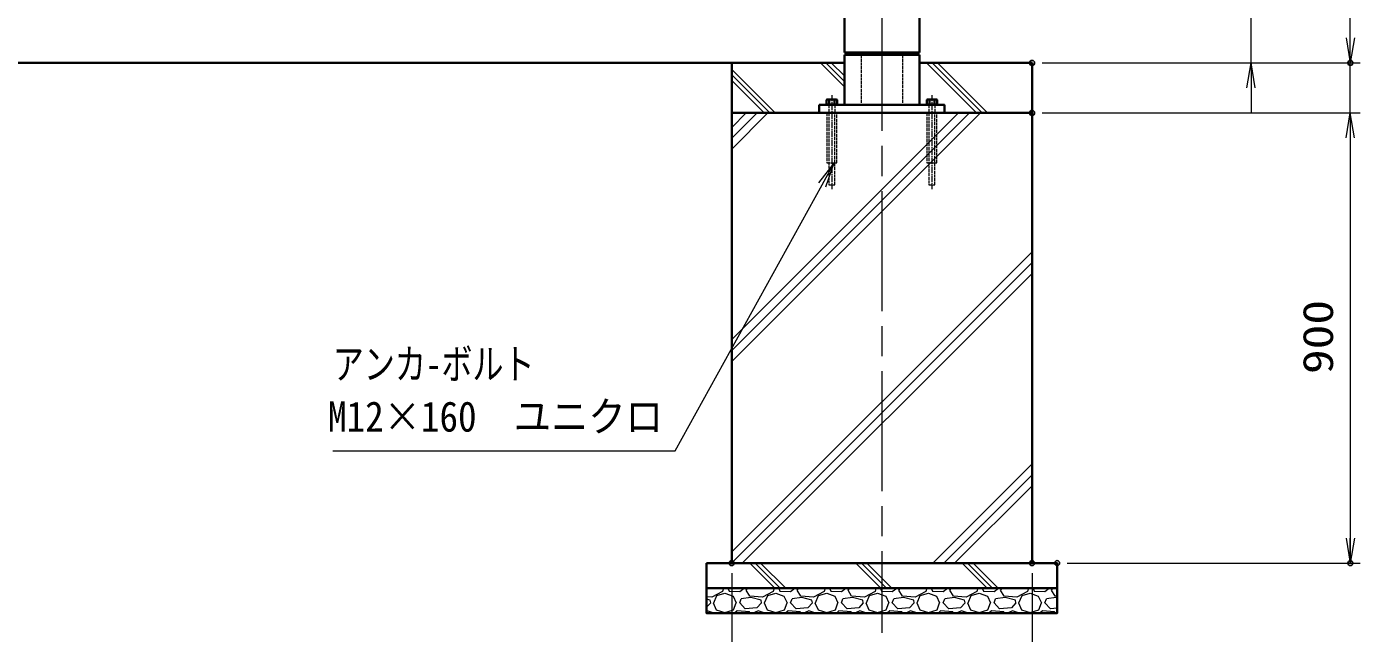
# Model space of a CAD drawing. Units: millimetres at full size; details may follow other scales. Extents: x -5940 to 5940, y -4200 to 4200.
# Drawn here: x -738 to 1925, y -2447 to -1234 of the extents above; entities that cross this region are included whole.
import ezdxf
from ezdxf.enums import TextEntityAlignment as Align

# ---------------------------------------------------------------- set-up
doc = ezdxf.new("R2010")
doc.units = ezdxf.units.MM
doc.header["$LTSCALE"] = 20
doc.header["$PDMODE"] = 32
doc.header["$PDSIZE"] = 10
doc.linetypes.add('DASHED', pattern=[7.5, 6, -1.5])
doc.linetypes.add('USER1', pattern=[18, 12, -1.5, 3, -1.5])
for name, color, linetype, lineweight in [('0-1_外形線', 7, 'Continuous', 35), ('0-2_軸線', 200, 'USER1', 15), ('0-4_細線', 2, 'Continuous', 35), ('0-5_寸法線', 4, 'Continuous', 18), ('0-6_0', 7, 'Continuous', 18), ('0-8_隠れ線', 140, 'DASHED', 18), ('0-A_ハッチング', 253, 'Continuous', 13)]:
    doc.layers.add(name, color=color, linetype=linetype, lineweight=lineweight)
doc.layers.add('0-7_Defpoints', color=7, linetype='Continuous')
doc.styles.add('ＭＳ ゴシック', font='')
doc.styles.get('ＭＳ ゴシック').set_extended_font_data('MS Gothic')

# ---------------------------------------------------------------- blocks, each defined once
blk = doc.blocks.new('_Open')
at = {"layer": '0-6_0'}
blk.add_line((-20, 3.333), (0, 0), dxfattribs=at)
blk.add_lwpolyline([(-20, -3.333), (0, 0), (-20, 0)], dxfattribs=at)
blk = doc.blocks.new('S30')
at = {"layer": '0-5_寸法線'}
for points in [[(-4746943.7, 57950041.1), (-4733261.3, 57950041.1), (-4727393.5, 57960668.7), (-4726910.1, 57961544.1)], [(-4727247.6, 57960588.1), (-4726910.1, 57961544.1), (-4727539.4, 57960749.2)]]:
    blk.add_lwpolyline(points, dxfattribs=at)
at = {"layer": '0-5_寸法線', "color": 254, "style": 'ＭＳ ゴシック'}
for s, width, p in [('アンカ-ボルト', 0.75, (-4746943.7, 57952537.9)), ('M12×160\u3000ユニクロ', 0.9, (-4747135.7, 57950437.9))]:
    blk.add_text(s, height=1212, dxfattribs=dict(at, width=width)).set_placement(p, align=Align.BOTTOM_LEFT)
blk = doc.blocks.new('PROFSP005ACXU6')
at = {"layer": '0-1_外形線'}
for p, q in [((12, 166), (12, 0)), ((199.9, 103.9), (12, 103.9)), ((12, -166), (12, 0)), ((216, 0), (216, 180)), ((199.9, -103.9), (12, -103.9))]:
    blk.add_line(p, q, dxfattribs=at)
for points in [[(108, 207.8), (12, 207.8), (12, 166), (0, 166), (0, 0)], [(108, -207.8), (12, -207.8), (12, -166), (0, -166), (0, 0)], [(216, 180), (199.9, 207.8), (108, 207.8)], [(216, 0), (216, -180), (199.9, -207.8), (108, -207.8)]]:
    blk.add_lwpolyline(points, dxfattribs=at)
for centre, radius, start, end in [((124, 155.9), 92, 325.61587, 34.38413), ((-127.9, 0), 343.9, 342.41211, 17.58789), ((124, -155.9), 92, 325.61587, 34.38413)]:
    blk.add_arc(centre, radius, start, end, dxfattribs=at)
blk = doc.blocks.new('A$C7A822601')
at = {"layer": '0-6_0', "rotation": 90}
blk.add_blockref('PROFSP005ACXU6', (0, 0), dxfattribs=at)
blk = doc.blocks.new('A$C6D307EEA')
at = {"layer": '0-1_外形線'}
for p, q in [((-1500, 4000), (-1500, 2420)), ((-1500, 4000), (1500, 4000)), ((1500, 4000), (1500, 2420)), ((1500, 2420), (-1500, 2420)), ((1500, 2320), (-1500, 2320)), ((-1500, 2320), (-1500, 320)), ((1500, 2320), (1500, 320))]:
    blk.add_line(p, q, dxfattribs=at)
blk.add_lwpolyline([(-2500, 320), (2500, 320), (2500, 0), (-2500, 0)], close=True, dxfattribs=at)
at = {"layer": '0-2_軸線'}
for p, q in [((-2000, 706.8), (-2000, -3050.8)), ((2000, 706.8), (2000, -3050.8))]:
    blk.add_line(p, q, dxfattribs=at)
at = {"layer": '0-4_細線'}
for p, q in [((-826, 2420), (-826, 2320)), ((826, 2420), (826, 2320))]:
    blk.add_line(p, q, dxfattribs=at)
at = {"layer": '0-8_隠れ線'}
for p, q in [((-826, 2320), (-826, 320)), ((826, 2320), (826, 320)), ((-2120, 320), (-2120, 0)), ((-2120, 0), (-2120, -2880)), ((-1880, 320), (-1880, 0)), ((-1880, -2880), (-1880, 0)), ((1800, 0), (1800, -2000)), ((1880, 320), (1880, 0)), ((2120, 320), (2120, 0)), ((2120, -2880), (2120, 0)), ((2200, -2000), (2200, 0)), ((1800, -2000), (2200, -2000)), ((-2120, -2880), (-1880, -2880))]:
    blk.add_line(p, q, dxfattribs=at)
for points in [[(-2200, 0), (-2200, -2000), (-1800, -2000), (-1800, 0)], [(1880, 0), (1880, -2880), (2120, -2880)]]:
    blk.add_lwpolyline(points, dxfattribs=at)
at = {"layer": '0-4_細線'}
for p in [(-2000, 320), (2000, 320)]:
    blk.add_blockref('A$C7A822601', p, dxfattribs=at)

msp = doc.modelspace()

# ---------------------------------------------------------------- linework, layer by layer
at = {"layer": '0-1_外形線'}
msp.add_line((-3730.36, -1306.26), (669.64, -1306.26), dxfattribs=at)
msp.add_lwpolyline([(894.64, -1306.26), (669.64, -1306.26), (669.64, -1406.26), (1269.64, -1406.26), (1269.64, -1306.26), (1044.64, -1306.26)], dxfattribs=at)
for points in [[(669.64, -1406.26), (1269.64, -1406.26), (1269.64, -2306.26), (669.64, -2306.26)], [(619.64, -2306.26), (1319.64, -2306.26), (1319.64, -2356.26), (619.64, -2356.26)], [(1319.64, -2356.26), (619.64, -2356.26), (619.64, -2406.26), (1319.64, -2406.26)]]:
    msp.add_lwpolyline(points, close=True, dxfattribs=at)
at = {"layer": '0-2_軸線'}
msp.add_line((969.64, 237.66), (969.64, -2445.62), dxfattribs=at)
msp.add_line((969.64, 237.66), (969.64, -2445.62), dxfattribs=at)
at = {"layer": '0-5_寸法線'}
for p, q in [((1905.22, -1306.26), (1905.22, 193.74)), ((1707.13, -1306.26), (1707.13, -1206.26)), ((1905.22, -1256.26), (1905.22, -1206.26)), ((1289.64, -1306.26), (1727.13, -1306.26)), ((1289.64, -1306.26), (1925.22, -1306.26)), ((1289.64, -1306.26), (1925.22, -1306.26)), ((1905.22, -1406.26), (1905.22, -1306.26)), ((1707.13, -1356.26), (1707.13, -1406.26)), ((1289.64, -1406.26), (1925.22, -1406.26)), ((1289.64, -1406.26), (1925.22, -1406.26)), ((1905.22, -1406.26), (1905.22, -2306.26)), ((1905.22, -1456.26), (1905.22, -1506.26)), ((1339.64, -2306.26), (1925.22, -2306.26)), ((669.64, -2326.26), (669.64, -2761.19)), ((1269.64, -2326.26), (1269.64, -2761.19))]:
    msp.add_line(p, q, dxfattribs=at)
at = {"layer": '0-7_Defpoints'}
for p in [(1269.64, -1306.26), (1905.22, -1306.26), (1269.64, -1406.26), (669.64, -2306.26), (1269.64, -2306.26), (1319.64, -2306.26), (1905.22, -2306.26)]:
    msp.add_point(p, dxfattribs=at)
at = {"layer": '0-A_ハッチング'}
for p, q in [((756.39, -1406.26), (669.64, -1319.52)), ((745.51, -1406.26), (669.64, -1330.39)), ((894.64, -1354.13), (846.77, -1306.26)), ((894.64, -1343.26), (857.64, -1306.26)), ((894.64, -1332.38), (868.52, -1306.26)), ((1158.9, -1406.26), (1058.9, -1306.26)), ((1169.77, -1406.26), (1069.77, -1306.26)), ((1180.65, -1406.26), (1080.65, -1306.26)), ((734.64, -1406.26), (669.64, -1341.27)), ((669.64, -1435.13), (698.52, -1406.26)), ((669.64, -1859.4), (1122.78, -1406.26)), ((669.64, -1456.88), (720.27, -1406.26)), ((669.64, -1881.15), (1144.53, -1406.26)), ((669.64, -1478.63), (742.02, -1406.26)), ((669.64, -1902.9), (1166.28, -1406.26)), ((669.64, -2283.66), (1269.64, -1683.66)), ((669.64, -2305.41), (1269.64, -1705.41)), ((690.55, -2306.26), (1269.64, -1727.16)), ((1071.31, -2306.26), (1269.64, -2107.93)), ((1093.06, -2306.26), (1269.64, -2129.68)), ((1114.81, -2306.26), (1269.64, -2151.43)), ((755.72, -2356.26), (705.72, -2306.26)), ((766.59, -2356.26), (716.59, -2306.26)), ((777.47, -2356.26), (727.47, -2306.26)), ((967.85, -2356.26), (917.85, -2306.26)), ((978.72, -2356.26), (928.72, -2306.26)), ((989.6, -2356.26), (939.6, -2306.26)), ((1179.98, -2356.26), (1129.98, -2306.26)), ((1190.86, -2356.26), (1140.86, -2306.26)), ((1201.73, -2356.26), (1151.73, -2306.26)), ((651.12, -2363.02), (629.78, -2374.2)), ((639.94, -2371.15), (656.2, -2366.07)), ((653.05, -2356.26), (651.12, -2363.02)), ((656.2, -2366.07), (672.45, -2372.16)), ((661.9, -2356.26), (664.32, -2362)), ((664.32, -2362), (685.66, -2363.02)), ((685.66, -2363.02), (694.41, -2356.26)), ((698.87, -2359.97), (702.21, -2356.26)), ((705.98, -2372.16), (698.87, -2359.97)), ((752.72, -2363.02), (731.38, -2374.2)), ((741.54, -2371.15), (757.8, -2366.07)), ((754.65, -2356.26), (752.72, -2363.02)), ((757.8, -2366.07), (774.05, -2372.16)), ((763.5, -2356.26), (765.92, -2362)), ((765.92, -2362), (787.26, -2363.02)), ((787.26, -2363.02), (796.01, -2356.26)), ((800.47, -2359.97), (803.81, -2356.26)), ((807.58, -2372.16), (800.47, -2359.97)), ((854.32, -2363.02), (832.98, -2374.2)), ((843.14, -2371.15), (859.4, -2366.07)), ((856.25, -2356.26), (854.32, -2363.02)), ((859.4, -2366.07), (875.65, -2372.16)), ((865.1, -2356.26), (867.52, -2362)), ((867.52, -2362), (888.86, -2363.02)), ((888.86, -2363.02), (897.61, -2356.26)), ((902.07, -2359.97), (905.41, -2356.26)), ((909.18, -2372.16), (902.07, -2359.97)), ((955.92, -2363.02), (934.58, -2374.2)), ((944.74, -2371.15), (961, -2366.07)), ((957.85, -2356.26), (955.92, -2363.02)), ((961, -2366.07), (977.25, -2372.16)), ((966.7, -2356.26), (969.12, -2362)), ((969.12, -2362), (990.46, -2363.02)), ((990.46, -2363.02), (999.21, -2356.26)), ((1003.67, -2359.97), (1007.01, -2356.26)), ((1010.78, -2372.16), (1003.67, -2359.97)), ((1057.52, -2363.02), (1036.18, -2374.2)), ((1046.34, -2371.15), (1062.6, -2366.07)), ((1059.45, -2356.26), (1057.52, -2363.02)), ((1062.6, -2366.07), (1078.85, -2372.16)), ((1068.3, -2356.26), (1070.72, -2362)), ((1070.72, -2362), (1092.06, -2363.02)), ((1092.06, -2363.02), (1100.81, -2356.26)), ((1105.27, -2359.97), (1108.61, -2356.26)), ((1112.38, -2372.16), (1105.27, -2359.97)), ((1159.12, -2363.02), (1137.78, -2374.2)), ((1147.94, -2371.15), (1164.2, -2366.07)), ((1161.05, -2356.26), (1159.12, -2363.02)), ((1164.2, -2366.07), (1180.45, -2372.16)), ((1169.9, -2356.26), (1172.32, -2362)), ((1172.32, -2362), (1193.66, -2363.02)), ((1193.66, -2363.02), (1202.41, -2356.26)), ((1206.87, -2359.97), (1210.21, -2356.26)), ((1213.98, -2372.16), (1206.87, -2359.97)), ((1260.72, -2363.02), (1239.38, -2374.2)), ((1249.54, -2371.15), (1265.8, -2366.07)), ((1262.65, -2356.26), (1260.72, -2363.02)), ((1265.8, -2366.07), (1282.05, -2372.16)), ((1271.5, -2356.26), (1273.92, -2362)), ((1273.92, -2362), (1295.26, -2363.02)), ((1295.26, -2363.02), (1304.01, -2356.26)), ((1308.47, -2359.97), (1311.81, -2356.26)), ((1315.58, -2372.16), (1308.47, -2359.97)), ((629.78, -2374.2), (619.64, -2373.39)), ((626.73, -2380.29), (619.64, -2378.52)), ((627.75, -2385.37), (619.64, -2394.38)), ((627.75, -2385.37), (626.73, -2380.29)), ((632.83, -2385.37), (638.92, -2399.6)), ((633.84, -2385.37), (639.94, -2371.15)), ((672.45, -2372.16), (678.55, -2385.37)), ((673.47, -2399.6), (678.55, -2385.37)), ((685.66, -2385.37), (688.71, -2377.24)), ((696.84, -2397.56), (685.66, -2385.37)), ((708.01, -2375.21), (688.71, -2377.24)), ((720.2, -2395.53), (696.84, -2397.56)), ((731.38, -2374.2), (705.98, -2372.16)), ((728.33, -2380.29), (708.01, -2375.21)), ((729.35, -2385.37), (720.2, -2395.53)), ((729.35, -2385.37), (728.33, -2380.29)), ((734.43, -2385.37), (740.52, -2399.6)), ((735.44, -2385.37), (741.54, -2371.15)), ((774.05, -2372.16), (780.15, -2385.37)), ((775.07, -2399.6), (780.15, -2385.37)), ((787.26, -2385.37), (790.31, -2377.24)), ((798.44, -2397.56), (787.26, -2385.37)), ((809.61, -2375.21), (790.31, -2377.24)), ((821.8, -2395.53), (798.44, -2397.56)), ((832.98, -2374.2), (807.58, -2372.16)), ((829.93, -2380.29), (809.61, -2375.21)), ((830.95, -2385.37), (821.8, -2395.53)), ((830.95, -2385.37), (829.93, -2380.29)), ((836.03, -2385.37), (842.12, -2399.6)), ((837.04, -2385.37), (843.14, -2371.15)), ((875.65, -2372.16), (881.75, -2385.37)), ((876.67, -2399.6), (881.75, -2385.37)), ((888.86, -2385.37), (891.91, -2377.24)), ((900.04, -2397.56), (888.86, -2385.37)), ((911.21, -2375.21), (891.91, -2377.24)), ((923.4, -2395.53), (900.04, -2397.56)), ((934.58, -2374.2), (909.18, -2372.16)), ((931.53, -2380.29), (911.21, -2375.21)), ((932.55, -2385.37), (923.4, -2395.53)), ((932.55, -2385.37), (931.53, -2380.29)), ((937.63, -2385.37), (943.72, -2399.6)), ((938.64, -2385.37), (944.74, -2371.15)), ((977.25, -2372.16), (983.35, -2385.37)), ((978.27, -2399.6), (983.35, -2385.37)), ((990.46, -2385.37), (993.51, -2377.24)), ((1001.64, -2397.56), (990.46, -2385.37)), ((1012.81, -2375.21), (993.51, -2377.24)), ((1025, -2395.53), (1001.64, -2397.56)), ((1036.18, -2374.2), (1010.78, -2372.16)), ((1033.13, -2380.29), (1012.81, -2375.21)), ((1034.15, -2385.37), (1025, -2395.53)), ((1034.15, -2385.37), (1033.13, -2380.29)), ((1039.23, -2385.37), (1045.32, -2399.6)), ((1040.24, -2385.37), (1046.34, -2371.15)), ((1078.85, -2372.16), (1084.95, -2385.37)), ((1079.87, -2399.6), (1084.95, -2385.37)), ((1092.06, -2385.37), (1095.11, -2377.24)), ((1103.24, -2397.56), (1092.06, -2385.37)), ((1114.41, -2375.21), (1095.11, -2377.24)), ((1126.6, -2395.53), (1103.24, -2397.56)), ((1137.78, -2374.2), (1112.38, -2372.16)), ((1134.73, -2380.29), (1114.41, -2375.21)), ((1135.75, -2385.37), (1126.6, -2395.53)), ((1135.75, -2385.37), (1134.73, -2380.29)), ((1140.83, -2385.37), (1146.92, -2399.6)), ((1141.84, -2385.37), (1147.94, -2371.15)), ((1180.45, -2372.16), (1186.55, -2385.37)), ((1181.47, -2399.6), (1186.55, -2385.37)), ((1193.66, -2385.37), (1196.71, -2377.24)), ((1204.84, -2397.56), (1193.66, -2385.37)), ((1216.01, -2375.21), (1196.71, -2377.24)), ((1228.2, -2395.53), (1204.84, -2397.56)), ((1239.38, -2374.2), (1213.98, -2372.16)), ((1236.33, -2380.29), (1216.01, -2375.21)), ((1237.35, -2385.37), (1228.2, -2395.53)), ((1237.35, -2385.37), (1236.33, -2380.29)), ((1242.43, -2385.37), (1248.52, -2399.6)), ((1243.44, -2385.37), (1249.54, -2371.15)), ((1282.05, -2372.16), (1288.15, -2385.37)), ((1283.07, -2399.6), (1288.15, -2385.37)), ((1295.26, -2385.37), (1298.31, -2377.24)), ((1306.44, -2397.56), (1295.26, -2385.37)), ((1317.61, -2375.21), (1298.31, -2377.24)), ((1319.64, -2396.42), (1306.44, -2397.56)), ((1319.64, -2372.49), (1315.58, -2372.16)), ((1319.64, -2375.72), (1317.61, -2375.21)), ((620.64, -2401.63), (619.64, -2402.05)), ((632.83, -2405.69), (620.64, -2401.63)), ((631.88, -2406.26), (632.83, -2405.69)), ((638.92, -2399.6), (656.2, -2404.68)), ((656.2, -2404.68), (673.47, -2399.6)), ((680.58, -2401.63), (675.51, -2406.26)), ((704.96, -2403.66), (680.58, -2401.63)), ((706.55, -2406.26), (704.96, -2403.66)), ((722.24, -2401.63), (715.12, -2404.68)), ((715.12, -2404.68), (715.76, -2406.26)), ((734.43, -2405.69), (722.24, -2401.63)), ((733.48, -2406.26), (734.43, -2405.69)), ((740.52, -2399.6), (757.8, -2404.68)), ((757.8, -2404.68), (775.07, -2399.6)), ((782.18, -2401.63), (777.11, -2406.26)), ((806.56, -2403.66), (782.18, -2401.63)), ((808.15, -2406.26), (806.56, -2403.66)), ((823.84, -2401.63), (816.72, -2404.68)), ((816.72, -2404.68), (817.36, -2406.26)), ((836.03, -2405.69), (823.84, -2401.63)), ((835.08, -2406.26), (836.03, -2405.69)), ((842.12, -2399.6), (859.4, -2404.68)), ((859.4, -2404.68), (876.67, -2399.6)), ((883.78, -2401.63), (878.71, -2406.26)), ((908.16, -2403.66), (883.78, -2401.63)), ((909.75, -2406.26), (908.16, -2403.66)), ((925.44, -2401.63), (918.32, -2404.68)), ((918.32, -2404.68), (918.96, -2406.26)), ((937.63, -2405.69), (925.44, -2401.63)), ((936.68, -2406.26), (937.63, -2405.69)), ((943.72, -2399.6), (961, -2404.68)), ((961, -2404.68), (978.27, -2399.6)), ((985.38, -2401.63), (980.31, -2406.26)), ((1009.76, -2403.66), (985.38, -2401.63)), ((1011.35, -2406.26), (1009.76, -2403.66)), ((1027.04, -2401.63), (1019.92, -2404.68)), ((1019.92, -2404.68), (1020.56, -2406.26)), ((1039.23, -2405.69), (1027.04, -2401.63)), ((1038.28, -2406.26), (1039.23, -2405.69)), ((1045.32, -2399.6), (1062.6, -2404.68)), ((1062.6, -2404.68), (1079.87, -2399.6)), ((1086.98, -2401.63), (1081.91, -2406.26)), ((1111.36, -2403.66), (1086.98, -2401.63)), ((1112.95, -2406.26), (1111.36, -2403.66)), ((1128.64, -2401.63), (1121.52, -2404.68)), ((1121.52, -2404.68), (1122.16, -2406.26)), ((1140.83, -2405.69), (1128.64, -2401.63)), ((1139.88, -2406.26), (1140.83, -2405.69)), ((1146.92, -2399.6), (1164.2, -2404.68)), ((1164.2, -2404.68), (1181.47, -2399.6)), ((1188.58, -2401.63), (1183.51, -2406.26)), ((1212.96, -2403.66), (1188.58, -2401.63)), ((1214.55, -2406.26), (1212.96, -2403.66)), ((1230.24, -2401.63), (1223.12, -2404.68)), ((1223.12, -2404.68), (1223.76, -2406.26)), ((1242.43, -2405.69), (1230.24, -2401.63)), ((1241.48, -2406.26), (1242.43, -2405.69)), ((1248.52, -2399.6), (1265.8, -2404.68)), ((1265.8, -2404.68), (1283.07, -2399.6)), ((1290.18, -2401.63), (1285.11, -2406.26)), ((1314.56, -2403.66), (1290.18, -2401.63)), ((1316.15, -2406.26), (1314.56, -2403.66))]:
    msp.add_line(p, q, dxfattribs=at)

# ---------------------------------------------------------------- block references
at = {"layer": '0-1_外形線', "xscale": 0.05, "yscale": 0.05}
msp.add_blockref('A$C6D307EEA', (969.64, -1406.26), dxfattribs=at)
at = {"layer": '0-5_寸法線', "xscale": 2.5, "yscale": 2.5}
for p, rotation in [((1905.22, -1306.26), 270), ((1905.22, -1306.26), 270), ((1707.13, -1306.26), 90), ((1905.22, -1406.26), 90), ((1905.22, -1406.26), 90), ((1905.22, -2306.26), 270)]:
    msp.add_blockref('_Open', p, dxfattribs=dict(at, rotation=rotation))
at = {"layer": '0-5_寸法線', "xscale": 0.05, "yscale": 0.05}
msp.add_blockref('S30', (237220.15, -2899583.46), dxfattribs=at)

# ---------------------------------------------------------------- texts
at = {"layer": '0-5_寸法線', "color": 254, "style": 'ＭＳ ゴシック', "width": 1.2}
msp.add_text('900', height=60.56, rotation=90, dxfattribs=at).set_placement((1888.88, -1928.26), align=Align.BOTTOM_LEFT)

doc.saveas('drawing.dxf')
